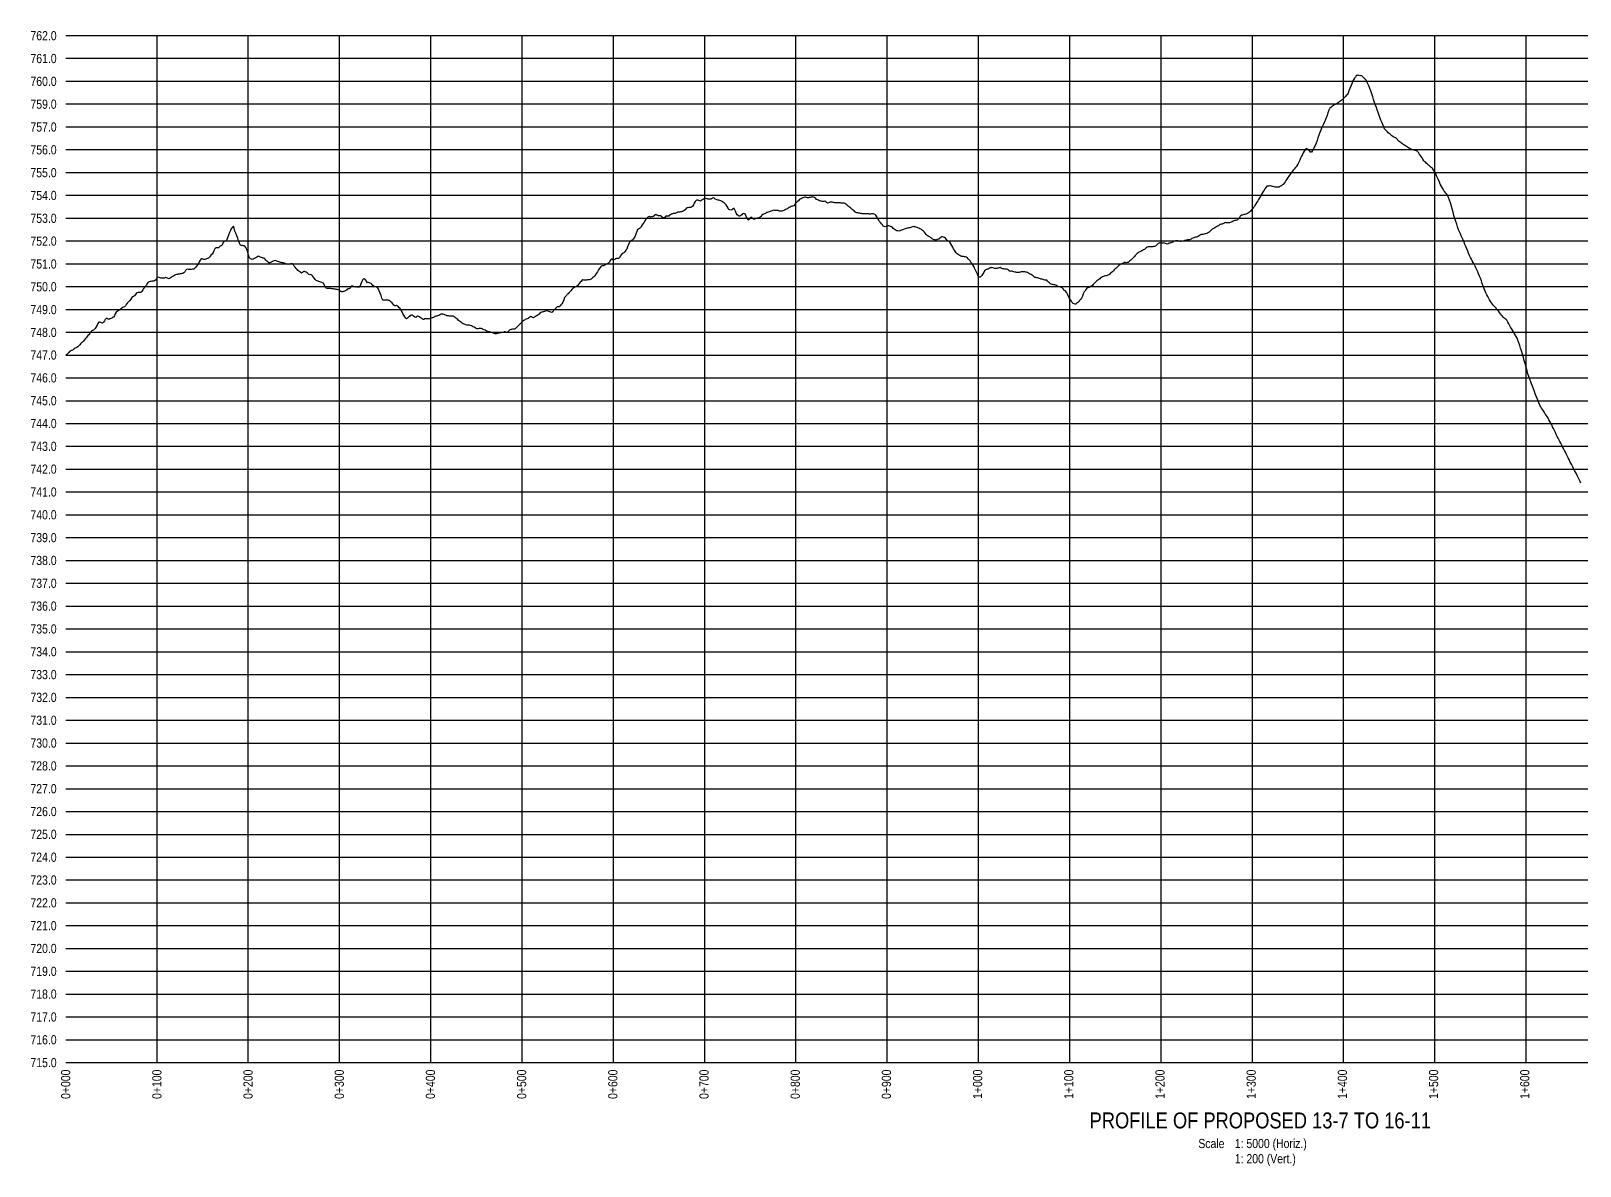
# Model space of a CAD drawing. Extents: x 399452 to 415540, y 6060435 to 6067869.
# Drawn here: x 402153 to 403849, y 6066095 to 6067338 of the extents above; entities that cross this region are included whole.
import ezdxf
from ezdxf.enums import TextEntityAlignment as Align

# ---------------------------------------------------------------- set-up
doc = ezdxf.new("R2010")
doc.units = 0
doc.header["$LTSCALE"] = 5
for name, color, linetype in [('DETAIL-T', 7, 'Continuous'), ('L-DETAIL-T', 3, 'Continuous'), ('P-CROSSINGS-GRID', 8, 'Continuous'), ('S-T7', 7, 'Continuous')]:
    doc.layers.add(name, color=color, linetype=linetype)
doc.styles.add('140', font='ARIALN.TTF', dxfattribs={"height": 15})
doc.styles.add('80', font='ARIALN.TTF', dxfattribs={"height": 10})
doc.styles.add('80L', font='ARIALN.TTF', dxfattribs={"height": 10})

msp = doc.modelspace()

# ---------------------------------------------------------------- linework, layer by layer
at = {"color": 3}
msp.add_lwpolyline([(403850.427, 6066842.412), (403849.427, 6066844.5), (403848.427, 6066846.537), (403847.427, 6066848.721), (403846.427, 6066851.097), (403845.427, 6066852.95), (403844.427, 6066854.532), (403843.427, 6066856.284), (403842.427, 6066858.518), (403841.427, 6066860.598), (403840.427, 6066862.582), (403839.427, 6066864.565), (403838.427, 6066866.4), (403837.427, 6066868.305), (403836.427, 6066870.375), (403835.427, 6066872.445), (403834.427, 6066874.515), (403833.427, 6066876.448), (403832.427, 6066878.384), (403831.427, 6066880.399), (403830.427, 6066882.414), (403829.427, 6066884.351), (403828.427, 6066886.176), (403827.427, 6066888.001), (403826.427, 6066889.825), (403825.427, 6066891.725), (403824.427, 6066893.766), (403823.427, 6066895.965), (403822.427, 6066898.163), (403821.427, 6066900.272), (403820.427, 6066902.244), (403819.427, 6066904.237), (403818.427, 6066906.255), (403817.427, 6066908.194), (403816.427, 6066909.986), (403815.427, 6066911.777), (403814.427, 6066913.751), (403813.427, 6066915.627), (403812.427, 6066917.093), (403811.427, 6066918.559), (403810.427, 6066920.026), (403809.427, 6066921.895), (403808.427, 6066923.321), (403807.427, 6066924.746), (403806.427, 6066926.172), (403805.427, 6066927.888), (403804.427, 6066930.37), (403803.427, 6066932.852), (403802.427, 6066935.335), (403801.427, 6066937.943), (403800.427, 6066940.483), (403799.427, 6066943.024), (403798.427, 6066945.716), (403797.427, 6066948.885), (403796.427, 6066951.199), (403795.427, 6066953.514), (403794.427, 6066956.331), (403793.427, 6066959.376), (403792.427, 6066962.39), (403791.427, 6066965.564), (403790.427, 6066969.52), (403789.427, 6066973.457), (403788.427, 6066976.799), (403787.427, 6066980.25), (403786.427, 6066983.76), (403785.427, 6066987.27), (403784.427, 6066990.39), (403783.427, 6066993.251), (403782.427, 6066996.113), (403781.427, 6066998.975), (403780.427, 6067001.339), (403779.427, 6067003.1), (403778.427, 6067004.946), (403777.427, 6067006.887), (403776.427, 6067008.398), (403775.427, 6067010.09), (403774.427, 6067011.781), (403773.427, 6067013.472), (403772.427, 6067014.829), (403771.427, 6067016.841), (403770.427, 6067018.972), (403769.427, 6067021.103), (403768.427, 6067021.887), (403767.427, 6067022.395), (403766.427, 6067023.341), (403765.427, 6067024.287), (403764.427, 6067025.436), (403763.427, 6067026.65), (403762.427, 6067027.941), (403761.427, 6067029.387), (403760.427, 6067030.563), (403759.427, 6067031.633), (403758.427, 6067032.704), (403757.427, 6067034.013), (403756.427, 6067035.268), (403755.427, 6067036.412), (403754.427, 6067037.555), (403753.427, 6067038.698), (403752.427, 6067040.085), (403751.427, 6067041.613), (403750.427, 6067043.14), (403749.427, 6067044.667), (403748.427, 6067046.849), (403747.427, 6067048.82), (403746.427, 6067050.79), (403745.427, 6067052.761), (403744.427, 6067055.237), (403743.427, 6067058.17), (403742.427, 6067061.156), (403741.427, 6067064.141), (403740.427, 6067066.871), (403739.427, 6067069.337), (403738.427, 6067071.7), (403737.427, 6067073.972), (403736.427, 6067076.146), (403735.427, 6067078.201), (403734.427, 6067080.255), (403733.427, 6067082.248), (403732.427, 6067084.165), (403731.427, 6067085.995), (403730.427, 6067087.826), (403729.427, 6067089.661), (403728.427, 6067091.913), (403727.427, 6067094.32), (403726.427, 6067096.726), (403725.427, 6067099.132), (403724.427, 6067101.53), (403723.427, 6067103.965), (403722.427, 6067106.4), (403721.427, 6067108.836), (403720.427, 6067111.182), (403719.427, 6067113.331), (403718.427, 6067115.527), (403717.427, 6067117.723), (403716.427, 6067120.094), (403715.427, 6067123.071), (403714.427, 6067126.068), (403713.427, 6067129.072), (403712.427, 6067132.162), (403711.427, 6067135.649), (403710.427, 6067139.135), (403709.427, 6067143.08), (403708.427, 6067146.88), (403707.427, 6067149.66), (403706.427, 6067152.44), (403705.427, 6067155.193), (403704.427, 6067157.723), (403703.427, 6067158.959), (403702.427, 6067160.196), (403701.427, 6067161.433), (403700.427, 6067162.803), (403699.427, 6067164.62), (403698.427, 6067166.437), (403697.427, 6067168.25), (403696.427, 6067170.063), (403695.427, 6067172.192), (403694.427, 6067174.504), (403693.427, 6067176.816), (403692.427, 6067179.128), (403691.427, 6067181.168), (403690.427, 6067182.954), (403689.427, 6067184.724), (403688.427, 6067186.493), (403688.161, 6067186.932), (403687.427, 6067187.47), (403686.427, 6067188.212), (403685.427, 6067189.114), (403684.427, 6067190.016), (403683.427, 6067190.886), (403682.427, 6067191.805), (403681.427, 6067192.711), (403680.427, 6067193.617), (403679.427, 6067194.523), (403678.427, 6067195.537), (403677.427, 6067197.261), (403676.427, 6067198.857), (403675.427, 6067200.317), (403674.427, 6067201.778), (403673.427, 6067203.193), (403672.427, 6067204.453), (403671.427, 6067205.713), (403670.943, 6067206.324), (403670.427, 6067206.487), (403669.427, 6067206.732), (403668.427, 6067206.962), (403667.427, 6067207.224), (403666.427, 6067207.51), (403665.427, 6067207.796), (403664.427, 6067208.261), (403663.427, 6067208.765), (403662.427, 6067209.27), (403661.427, 6067209.775), (403660.427, 6067210.429), (403659.427, 6067211.083), (403658.427, 6067211.735), (403657.427, 6067212.387), (403656.427, 6067213.058), (403655.427, 6067213.789), (403654.427, 6067214.516), (403653.427, 6067215.246), (403652.427, 6067215.976), (403651.427, 6067216.706), (403650.427, 6067217.435), (403649.427, 6067218.651), (403648.427, 6067220.025), (403647.427, 6067220.65), (403646.427, 6067220.939), (403645.427, 6067221.229), (403644.427, 6067221.965), (403643.427, 6067222.863), (403642.427, 6067223.761), (403641.427, 6067224.642), (403640.427, 6067225.305), (403639.427, 6067226.239), (403638.427, 6067227.282), (403637.427, 6067228.324), (403636.427, 6067229.367), (403635.427, 6067230.459), (403634.427, 6067232.524), (403633.427, 6067235.091), (403632.427, 6067237.657), (403631.427, 6067240.031), (403630.427, 6067242.336), (403629.427, 6067245.234), (403628.427, 6067248.417), (403627.427, 6067251.141), (403626.427, 6067253.772), (403625.427, 6067256.402), (403624.427, 6067259.375), (403623.427, 6067262.528), (403622.427, 6067265.68), (403621.427, 6067268.861), (403620.427, 6067272.153), (403619.427, 6067274.708), (403618.427, 6067276.843), (403617.427, 6067278.978), (403616.427, 6067281.112), (403615.427, 6067283.247), (403614.427, 6067284.643), (403613.427, 6067285.601), (403612.427, 6067286.559), (403611.427, 6067287.518), (403610.427, 6067288.476), (403609.427, 6067288.799), (403608.427, 6067288.692), (403607.427, 6067288.875), (403606.427, 6067289.069), (403605.427, 6067289.262), (403604.427, 6067288.552), (403603.427, 6067287.178), (403602.427, 6067285.804), (403601.427, 6067284.203), (403600.427, 6067282.175), (403599.427, 6067279.855), (403598.427, 6067277.304), (403597.427, 6067274.753), (403596.427, 6067272.201), (403595.427, 6067269.65), (403594.427, 6067267.881), (403593.427, 6067266.829), (403592.427, 6067265.767), (403591.427, 6067264.705), (403590.427, 6067263.643), (403589.427, 6067262.788), (403588.427, 6067262.106), (403587.427, 6067261.259), (403586.427, 6067260.412), (403585.427, 6067259.565), (403584.427, 6067258.805), (403583.427, 6067258.133), (403582.427, 6067257.461), (403581.427, 6067256.961), (403580.427, 6067256.641), (403579.427, 6067256.103), (403578.427, 6067255.326), (403577.427, 6067254.548), (403576.427, 6067253.77), (403575.427, 6067252.992), (403574.427, 6067251.047), (403573.427, 6067248.118), (403572.427, 6067245.256), (403571.427, 6067242.394), (403570.427, 6067239.532), (403569.427, 6067237.329), (403568.427, 6067235.767), (403567.427, 6067233.568), (403566.427, 6067231.369), (403565.427, 6067229.17), (403564.427, 6067226.635), (403563.427, 6067223.631), (403562.427, 6067220.627), (403561.427, 6067217.649), (403560.427, 6067214.687), (403559.427, 6067212.174), (403558.427, 6067210.342), (403557.427, 6067208.51), (403556.427, 6067206.678), (403555.427, 6067204.854), (403554.427, 6067205.058), (403553.427, 6067205.941), (403552.427, 6067206.847), (403551.427, 6067207.786), (403550.427, 6067208.725), (403549.427, 6067209.044), (403548.427, 6067207.851), (403547.427, 6067206.023), (403546.427, 6067204.196), (403545.427, 6067202.368), (403544.427, 6067200.45), (403543.427, 6067198.356), (403542.427, 6067196.263), (403541.427, 6067194.078), (403540.427, 6067191.866), (403539.427, 6067189.99), (403538.427, 6067188.835), (403537.427, 6067187.68), (403536.427, 6067186.525), (403535.427, 6067185.372), (403534.427, 6067184.138), (403533.427, 6067182.68), (403532.427, 6067181.223), (403531.427, 6067179.865), (403530.427, 6067178.562), (403529.427, 6067177.104), (403528.427, 6067175.438), (403527.427, 6067173.95), (403526.427, 6067172.462), (403525.427, 6067170.975), (403524.427, 6067169.673), (403523.427, 6067168.904), (403522.427, 6067168.135), (403521.427, 6067167.582), (403520.427, 6067167.052), (403519.427, 6067166.653), (403518.427, 6067166.675), (403517.427, 6067166.698), (403516.427, 6067166.72), (403515.427, 6067166.793), (403514.427, 6067167.001), (403513.427, 6067167.229), (403512.427, 6067167.458), (403511.427, 6067167.687), (403510.427, 6067167.918), (403509.427, 6067168.008), (403508.427, 6067167.808), (403507.427, 6067167.749), (403506.543, 6067167.697), (403506.427, 6067167.596), (403505.427, 6067166.445), (403504.427, 6067164.883), (403503.427, 6067163.394), (403502.427, 6067161.861), (403501.427, 6067160.034), (403500.427, 6067158.206), (403499.427, 6067156.463), (403498.427, 6067154.847), (403497.427, 6067153.223), (403496.427, 6067151.608), (403495.427, 6067150.165), (403494.427, 6067148.42), (403493.427, 6067146.666), (403492.427, 6067145.254), (403491.427, 6067143.869), (403490.427, 6067142.468), (403489.427, 6067141.309), (403488.427, 6067140.206), (403487.427, 6067139.157), (403486.427, 6067138.492), (403485.427, 6067137.879), (403484.427, 6067137.267), (403483.427, 6067136.942), (403482.427, 6067136.823), (403481.427, 6067136.681), (403480.427, 6067136.459), (403479.427, 6067136.145), (403478.427, 6067135.831), (403477.427, 6067134.848), (403476.427, 6067133.397), (403475.427, 6067132.06), (403474.427, 6067130.858), (403473.427, 6067130.451), (403472.427, 6067130.273), (403471.427, 6067130.081), (403470.427, 6067129.769), (403469.427, 6067129.337), (403468.427, 6067128.734), (403467.427, 6067128.377), (403466.427, 6067128.021), (403465.427, 6067127.619), (403464.427, 6067127.669), (403463.427, 6067127.626), (403462.427, 6067127.582), (403461.427, 6067127.873), (403460.427, 6067127.458), (403459.427, 6067126.943), (403458.427, 6067126.574), (403457.427, 6067126.289), (403456.427, 6067126.019), (403455.427, 6067125.593), (403454.427, 6067125.011), (403453.427, 6067124.43), (403452.427, 6067123.835), (403451.427, 6067123.26), (403450.427, 6067122.686), (403449.427, 6067122.112), (403448.427, 6067121.555), (403447.427, 6067121.13), (403446.427, 6067120.594), (403445.427, 6067119.512), (403444.427, 6067118.429), (403443.427, 6067117.443), (403442.427, 6067116.832), (403441.427, 6067116.221), (403440.427, 6067115.931), (403439.427, 6067115.641), (403438.427, 6067115.457), (403437.427, 6067115.272), (403436.427, 6067114.919), (403435.427, 6067114.67), (403434.427, 6067114.711), (403433.427, 6067114.213), (403432.427, 6067113.481), (403431.427, 6067112.767), (403430.427, 6067112.356), (403429.427, 6067112.071), (403428.427, 6067112.054), (403427.427, 6067111.59), (403426.427, 6067111.091), (403425.427, 6067110.705), (403424.427, 6067110.254), (403423.427, 6067109.679), (403422.427, 6067109.3), (403421.427, 6067109.099), (403420.427, 6067108.952), (403419.427, 6067108.806), (403418.427, 6067108.644), (403417.427, 6067108.372), (403416.427, 6067108.068), (403415.427, 6067107.764), (403414.427, 6067107.637), (403413.427, 6067107.342), (403412.427, 6067107.048), (403411.427, 6067107.18), (403410.427, 6067107.372), (403409.427, 6067107.77), (403408.427, 6067107.917), (403407.427, 6067107.964), (403406.427, 6067108.01), (403405.427, 6067107.678), (403404.427, 6067107.071), (403403.427, 6067106.464), (403402.427, 6067106.002), (403401.427, 6067105.701), (403400.427, 6067105.483), (403399.427, 6067105.162), (403398.427, 6067104.687), (403397.427, 6067104.213), (403396.427, 6067104.649), (403395.427, 6067104.912), (403394.427, 6067105.279), (403393.427, 6067105.575), (403392.427, 6067105.348), (403391.427, 6067105.368), (403390.427, 6067105.396), (403389.427, 6067105.576), (403388.427, 6067105.42), (403387.427, 6067104.882), (403386.427, 6067103.915), (403385.427, 6067102.918), (403384.427, 6067102.059), (403383.427, 6067101.741), (403382.427, 6067101.52), (403381.427, 6067101.329), (403380.427, 6067101.296), (403379.427, 6067101.301), (403378.427, 6067101.303), (403377.427, 6067101.33), (403376.427, 6067101.373), (403375.427, 6067100.961), (403374.427, 6067100.235), (403373.427, 6067099.387), (403372.427, 6067098.539), (403371.427, 6067097.879), (403370.427, 6067097.346), (403369.427, 6067096.814), (403368.427, 6067096.325), (403367.427, 6067095.953), (403366.427, 6067095.431), (403365.427, 6067094.86), (403364.427, 6067093.895), (403363.427, 6067092.931), (403362.427, 6067091.767), (403361.427, 6067090.687), (403360.427, 6067089.606), (403359.427, 6067088.538), (403358.427, 6067087.619), (403357.427, 6067086.788), (403356.427, 6067085.958), (403355.427, 6067085.022), (403354.427, 6067084.31), (403353.427, 6067084.005), (403352.427, 6067083.968), (403351.427, 6067084.08), (403350.427, 6067084.108), (403349.427, 6067083.598), (403348.427, 6067083.133), (403347.427, 6067082.677), (403346.427, 6067082.203), (403345.427, 6067081.502), (403344.427, 6067080.769), (403343.427, 6067079.942), (403342.427, 6067078.88), (403341.427, 6067077.991), (403340.427, 6067077.167), (403339.427, 6067076.118), (403338.427, 6067075.07), (403337.427, 6067073.911), (403336.427, 6067073.12), (403335.427, 6067072.302), (403334.427, 6067071.483), (403333.427, 6067070.565), (403332.427, 6067070.219), (403331.427, 6067069.874), (403330.427, 6067069.677), (403329.427, 6067069.512), (403328.427, 6067069.189), (403327.427, 6067068.766), (403326.427, 6067068.316), (403325.427, 6067067.865), (403324.427, 6067067.204), (403323.427, 6067066.361), (403322.427, 6067065.517), (403321.427, 6067064.699), (403320.427, 6067063.933), (403319.427, 6067063.224), (403318.427, 6067062.339), (403317.427, 6067061.126), (403316.427, 6067059.922), (403315.427, 6067059.009), (403314.427, 6067058.404), (403313.427, 6067057.799), (403312.427, 6067057.245), (403311.427, 6067056.884), (403310.427, 6067056.485), (403309.427, 6067056.086), (403308.427, 6067054.504), (403307.427, 6067053.121), (403306.427, 6067051.924), (403305.427, 6067049.692), (403304.427, 6067047.317), (403303.427, 6067045.099), (403302.427, 6067043.66), (403301.427, 6067042.394), (403300.427, 6067041.234), (403299.427, 6067040.395), (403298.427, 6067039.537), (403297.427, 6067038.679), (403296.427, 6067038.506), (403295.427, 6067038.95), (403294.427, 6067039.367), (403293.427, 6067040.207), (403292.427, 6067041.671), (403291.427, 6067043.135), (403290.427, 6067044.836), (403289.427, 6067046.944), (403288.427, 6067048.885), (403287.427, 6067050.804), (403286.427, 6067052.398), (403285.427, 6067053.203), (403284.427, 6067054.034), (403283.427, 6067055.312), (403282.427, 6067056.59), (403281.427, 6067056.904), (403280.427, 6067057.179), (403279.427, 6067057.453), (403278.427, 6067057.685), (403277.427, 6067058.135), (403276.427, 6067058.781), (403275.427, 6067059.426), (403274.427, 6067059.693), (403273.427, 6067059.817), (403272.427, 6067059.959), (403271.427, 6067060.223), (403270.427, 6067060.573), (403269.427, 6067060.958), (403268.427, 6067061.732), (403267.427, 6067062.759), (403266.427, 6067063.791), (403265.427, 6067064.635), (403264.427, 6067064.798), (403263.427, 6067064.933), (403262.427, 6067065.163), (403261.427, 6067065.703), (403260.427, 6067065.939), (403259.427, 6067066.049), (403258.427, 6067066.404), (403257.427, 6067066.759), (403256.427, 6067067.134), (403255.427, 6067067.356), (403254.427, 6067067.527), (403253.427, 6067067.693), (403252.427, 6067067.88), (403251.427, 6067068.653), (403250.427, 6067069.426), (403249.427, 6067070.282), (403248.427, 6067071.163), (403247.427, 6067071.429), (403246.427, 6067071.924), (403245.427, 6067072.592), (403244.427, 6067073.259), (403243.427, 6067073.613), (403242.427, 6067073.742), (403241.427, 6067073.871), (403240.427, 6067073.875), (403239.427, 6067073.787), (403238.427, 6067073.856), (403237.427, 6067073.825), (403236.427, 6067073.553), (403235.427, 6067073.275), (403234.427, 6067073.028), (403233.427, 6067073.183), (403232.427, 6067073.337), (403231.427, 6067073.447), (403230.427, 6067073.755), (403229.427, 6067074.093), (403228.427, 6067074.431), (403227.427, 6067074.703), (403226.427, 6067074.632), (403225.427, 6067074.314), (403224.427, 6067074.89), (403223.427, 6067075.658), (403222.427, 6067076.37), (403221.427, 6067076.733), (403220.427, 6067076.99), (403219.427, 6067077.031), (403218.427, 6067077.084), (403217.427, 6067077.332), (403216.427, 6067077.718), (403215.427, 6067078.119), (403214.427, 6067078.52), (403213.427, 6067078.39), (403212.427, 6067078.123), (403211.427, 6067077.857), (403210.427, 6067077.606), (403209.427, 6067077.573), (403208.427, 6067077.744), (403207.427, 6067078.02), (403206.427, 6067078.308), (403205.427, 6067078.569), (403204.427, 6067078.502), (403203.427, 6067078.434), (403202.427, 6067077.676), (403201.427, 6067076.93), (403200.427, 6067076.967), (403199.427, 6067076.341), (403198.427, 6067075.628), (403197.427, 6067074.916), (403196.427, 6067073.384), (403195.427, 6067071.59), (403194.427, 6067069.797), (403193.427, 6067068.651), (403192.427, 6067068.214), (403191.427, 6067068.144), (403190.427, 6067069.302), (403189.427, 6067071.541), (403188.427, 6067073.734), (403187.427, 6067075.772), (403186.427, 6067077.802), (403185.427, 6067079.83), (403184.427, 6067081.698), (403183.427, 6067083.093), (403182.427, 6067084.485), (403181.427, 6067085.837), (403180.427, 6067087.014), (403179.427, 6067088.251), (403178.427, 6067089.458), (403177.427, 6067089.836), (403176.427, 6067090.214), (403175.427, 6067090.537), (403174.427, 6067090.717), (403173.427, 6067090.815), (403172.427, 6067090.848), (403171.427, 6067091.227), (403170.427, 6067091.749), (403169.427, 6067092.271), (403168.427, 6067092.995), (403167.427, 6067093.802), (403166.427, 6067094.617), (403165.427, 6067095.905), (403164.427, 6067097.517), (403163.427, 6067099.129), (403162.427, 6067100.922), (403161.427, 6067102.815), (403160.427, 6067104.696), (403159.427, 6067106.282), (403158.427, 6067107.079), (403157.427, 6067107.505), (403156.427, 6067108.159), (403155.427, 6067109.538), (403154.427, 6067110.815), (403153.427, 6067111.479), (403152.427, 6067111.787), (403151.427, 6067112.095), (403150.427, 6067112.257), (403149.427, 6067111.463), (403148.427, 6067110.626), (403147.427, 6067109.788), (403146.427, 6067109.763), (403145.427, 6067109.403), (403144.427, 6067108.786), (403143.427, 6067108.852), (403142.427, 6067109.122), (403141.427, 6067109.191), (403140.427, 6067109.62), (403139.427, 6067110.423), (403138.427, 6067111.25), (403137.427, 6067112.083), (403136.427, 6067112.607), (403135.427, 6067113.13), (403134.427, 6067113.852), (403133.427, 6067114.853), (403132.427, 6067116.18), (403131.427, 6067117.426), (403130.427, 6067118.346), (403129.427, 6067119.265), (403128.427, 6067120.111), (403127.427, 6067120.775), (403126.427, 6067121.179), (403125.427, 6067121.593), (403124.427, 6067122.115), (403123.427, 6067122.546), (403122.427, 6067122.977), (403121.427, 6067123.126), (403120.427, 6067123.265), (403119.427, 6067123.471), (403118.427, 6067123.228), (403117.427, 6067122.892), (403116.427, 6067122.556), (403115.427, 6067122.283), (403114.427, 6067122.06), (403113.427, 6067121.838), (403112.427, 6067121.736), (403111.427, 6067121.46), (403110.427, 6067120.974), (403109.427, 6067120.562), (403108.427, 6067120.232), (403107.427, 6067119.893), (403106.427, 6067119.532), (403105.427, 6067119.171), (403104.427, 6067118.81), (403103.427, 6067118.459), (403102.427, 6067118.681), (403101.427, 6067118.903), (403100.427, 6067119.192), (403099.427, 6067119.957), (403098.427, 6067120.718), (403097.427, 6067121.477), (403096.427, 6067122.323), (403095.427, 6067123.169), (403094.427, 6067123.704), (403093.427, 6067124.053), (403092.427, 6067124.308), (403091.427, 6067124.131), (403090.427, 6067123.873), (403089.427, 6067123.572), (403088.427, 6067123.27), (403087.427, 6067123.524), (403086.427, 6067124.073), (403085.427, 6067125.277), (403084.427, 6067126.515), (403083.427, 6067127.777), (403082.427, 6067129.039), (403081.427, 6067130.64), (403080.427, 6067132.459), (403079.427, 6067134.221), (403078.427, 6067135.892), (403077.427, 6067136.794), (403076.427, 6067137.063), (403075.427, 6067137.298), (403074.427, 6067137.381), (403073.427, 6067137.348), (403072.427, 6067136.91), (403071.427, 6067137.092), (403070.427, 6067137.274), (403069.427, 6067137.456), (403068.427, 6067137.409), (403067.427, 6067137.35), (403066.427, 6067137.291), (403065.427, 6067137.397), (403064.427, 6067137.436), (403063.427, 6067137.43), (403062.427, 6067137.654), (403061.427, 6067137.971), (403060.427, 6067138.117), (403059.427, 6067138.205), (403058.427, 6067138.409), (403057.427, 6067138.631), (403056.427, 6067138.964), (403055.427, 6067139.745), (403054.427, 6067140.613), (403053.427, 6067141.48), (403052.427, 6067142.348), (403051.427, 6067143.159), (403050.427, 6067143.964), (403049.427, 6067144.768), (403048.427, 6067145.639), (403047.427, 6067146.46), (403046.427, 6067147.241), (403045.427, 6067148.056), (403044.427, 6067148.882), (403043.427, 6067149.18), (403042.427, 6067149.153), (403041.427, 6067149.127), (403040.427, 6067149.211), (403039.427, 6067149.309), (403038.427, 6067149.405), (403037.427, 6067149.394), (403036.427, 6067149.351), (403035.427, 6067149.309), (403034.427, 6067149.493), (403033.427, 6067149.66), (403032.427, 6067149.828), (403031.427, 6067149.925), (403030.427, 6067150.04), (403029.427, 6067150.206), (403028.427, 6067150.127), (403027.427, 6067149.71), (403026.427, 6067149.304), (403025.427, 6067149.239), (403024.427, 6067149.913), (403023.427, 6067150.587), (403022.427, 6067151.136), (403021.427, 6067151.047), (403020.427, 6067150.958), (403019.427, 6067150.902), (403018.427, 6067151.305), (403017.427, 6067151.558), (403016.427, 6067151.778), (403015.427, 6067152.292), (403014.427, 6067152.822), (403013.427, 6067153.261), (403012.427, 6067154.053), (403011.427, 6067154.928), (403010.427, 6067155.661), (403009.427, 6067155.925), (403008.427, 6067155.783), (403007.427, 6067155.641), (403006.427, 6067155.459), (403005.427, 6067155.249), (403004.427, 6067155.037), (403003.427, 6067155.046), (403002.427, 6067155.295), (403001.427, 6067155.544), (403000.427, 6067155.519), (402999.427, 6067155.36), (402998.427, 6067155.032), (402997.427, 6067154.586), (402996.427, 6067153.929), (402995.427, 6067153.406), (402994.427, 6067152.818), (402993.427, 6067151.784), (402992.427, 6067150.763), (402991.427, 6067149.773), (402990.427, 6067148.627), (402989.427, 6067147.482), (402988.427, 6067146.337), (402987.427, 6067145.96), (402986.427, 6067145.665), (402985.427, 6067145.371), (402984.427, 6067144.895), (402983.427, 6067144.28), (402982.427, 6067143.634), (402981.427, 6067143.063), (402980.427, 6067142.532), (402979.427, 6067142.057), (402978.427, 6067141.618), (402977.427, 6067141.157), (402976.427, 6067140.697), (402975.427, 6067140.38), (402974.427, 6067140.354), (402973.427, 6067140.328), (402972.427, 6067140.486), (402971.427, 6067141.063), (402970.427, 6067141.084), (402969.427, 6067141.093), (402968.427, 6067141.149), (402967.427, 6067141.206), (402966.427, 6067141.278), (402965.427, 6067141.137), (402964.427, 6067140.84), (402963.427, 6067140.256), (402962.427, 6067140.1), (402961.427, 6067139.657), (402960.427, 6067139.214), (402959.427, 6067139.027), (402958.427, 6067138.768), (402957.427, 6067137.947), (402956.427, 6067137.463), (402955.427, 6067137.111), (402954.427, 6067136.76), (402953.427, 6067135.886), (402952.427, 6067134.701), (402951.427, 6067133.625), (402950.427, 6067132.901), (402949.427, 6067132.707), (402948.427, 6067132.594), (402947.427, 6067132.368), (402946.427, 6067131.945), (402945.427, 6067131.572), (402944.427, 6067131.558), (402943.427, 6067132.395), (402942.427, 6067133.232), (402941.427, 6067133.799), (402940.427, 6067132.629), (402939.427, 6067131.458), (402938.427, 6067130.334), (402937.427, 6067132.559), (402936.427, 6067134.685), (402935.427, 6067136.798), (402934.427, 6067137.401), (402933.427, 6067137.829), (402932.427, 6067137.423), (402931.427, 6067136.502), (402930.427, 6067135.581), (402929.427, 6067134.806), (402928.427, 6067134.712), (402927.427, 6067135.558), (402926.427, 6067136.405), (402925.427, 6067138.036), (402924.427, 6067140.315), (402923.427, 6067142.488), (402922.636, 6067143.51), (402922.427, 6067143.347), (402921.427, 6067142.563), (402920.427, 6067141.78), (402919.427, 6067141.38), (402918.427, 6067141.772), (402917.427, 6067142.164), (402916.427, 6067143.675), (402915.427, 6067145.569), (402914.427, 6067147.433), (402913.427, 6067148.451), (402912.427, 6067149.215), (402911.427, 6067149.963), (402910.427, 6067150.55), (402909.427, 6067151.137), (402908.427, 6067151.658), (402907.427, 6067151.948), (402906.427, 6067152.238), (402905.427, 6067152.529), (402904.427, 6067152.819), (402903.427, 6067153.109), (402902.427, 6067153.632), (402901.427, 6067154.279), (402900.427, 6067154.926), (402899.427, 6067154.632), (402898.427, 6067154.042), (402897.427, 6067153.594), (402896.427, 6067153.502), (402895.427, 6067153.576), (402894.427, 6067153.677), (402893.427, 6067154.016), (402892.427, 6067154.356), (402891.427, 6067154.599), (402890.427, 6067154.385), (402889.427, 6067153.536), (402888.427, 6067152.881), (402887.427, 6067152.474), (402886.427, 6067151.415), (402885.427, 6067151.504), (402884.427, 6067152.102), (402883.427, 6067152.349), (402882.427, 6067152.252), (402881.427, 6067152.023), (402880.427, 6067151.002), (402879.427, 6067149.228), (402878.427, 6067147.381), (402877.427, 6067145.636), (402876.427, 6067144.749), (402875.427, 6067144.488), (402874.427, 6067144.531), (402873.427, 6067144.258), (402872.427, 6067144.17), (402872.208, 6067144.157), (402871.427, 6067144.046), (402870.427, 6067143.241), (402869.427, 6067141.872), (402868.427, 6067140.924), (402867.427, 6067140.476), (402866.427, 6067140.029), (402865.427, 6067139.588), (402864.427, 6067139.52), (402863.427, 6067139.352), (402862.427, 6067139.432), (402861.427, 6067139.216), (402860.427, 6067138.433), (402859.427, 6067137.995), (402858.427, 6067137.883), (402857.427, 6067137.774), (402856.427, 6067137.685), (402855.427, 6067137.348), (402855.052, 6067137.169), (402854.427, 6067136.921), (402853.427, 6067136.47), (402852.427, 6067135.893), (402851.427, 6067135.019), (402850.427, 6067134.809), (402849.427, 6067134.814), (402848.427, 6067134.709), (402847.427, 6067133.711), (402846.427, 6067133.417), (402845.427, 6067133.183), (402844.427, 6067133.768), (402843.427, 6067134.354), (402842.427, 6067135.118), (402841.427, 6067135.194), (402840.427, 6067135.296), (402839.427, 6067135.565), (402838.427, 6067136.106), (402837.427, 6067136.648), (402836.427, 6067136.295), (402835.427, 6067135.423), (402834.427, 6067134.552), (402833.427, 6067134.228), (402832.427, 6067134.147), (402831.427, 6067133.722), (402830.427, 6067134.672), (402829.427, 6067134.306), (402828.427, 6067133.687), (402827.427, 6067132.806), (402826.427, 6067131.465), (402825.427, 6067129.704), (402824.427, 6067128.163), (402823.427, 6067126.822), (402822.427, 6067125.397), (402821.427, 6067123.592), (402820.427, 6067122.197), (402819.427, 6067121.259), (402818.427, 6067120.831), (402817.427, 6067120.433), (402816.427, 6067118.232), (402815.427, 6067115.292), (402814.427, 6067112.352), (402813.427, 6067110.859), (402812.427, 6067109.765), (402811.427, 6067108.729), (402810.427, 6067107.974), (402809.427, 6067107.238), (402808.427, 6067106.333), (402807.427, 6067103.84), (402806.427, 6067101.346), (402805.427, 6067098.834), (402804.427, 6067097.592), (402803.427, 6067095.956), (402802.427, 6067094.859), (402801.427, 6067094.542), (402800.427, 6067093.929), (402799.427, 6067092.728), (402798.427, 6067091.134), (402797.427, 6067089.444), (402796.427, 6067088.698), (402795.427, 6067088.59), (402794.427, 6067088.652), (402793.427, 6067088.051), (402792.427, 6067087.355), (402791.427, 6067087.16), (402790.427, 6067087.201), (402789.427, 6067087.762), (402788.427, 6067087.894), (402787.427, 6067086.179), (402786.427, 6067084.464), (402785.427, 6067083.261), (402784.427, 6067082.878), (402783.427, 6067082.495), (402782.427, 6067081.965), (402781.427, 6067081.288), (402780.427, 6067080.655), (402779.427, 6067080.632), (402778.427, 6067080.356), (402777.427, 6067080.081), (402776.427, 6067078.702), (402775.427, 6067077.083), (402774.427, 6067076.082), (402773.427, 6067074.033), (402772.427, 6067072.466), (402771.427, 6067071.093), (402770.427, 6067069.278), (402769.427, 6067068.483), (402768.427, 6067067.733), (402767.427, 6067066.723), (402766.427, 6067065.813), (402765.427, 6067065.402), (402764.427, 6067065.315), (402763.427, 6067065.214), (402762.427, 6067065.095), (402761.427, 6067064.963), (402760.427, 6067064.832), (402759.427, 6067064.815), (402758.427, 6067064.95), (402757.427, 6067065.085), (402756.427, 6067064.354), (402755.427, 6067063.532), (402754.427, 6067062.533), (402753.427, 6067061.188), (402752.427, 6067059.737), (402751.427, 6067058.474), (402750.427, 6067057.889), (402749.427, 6067057.343), (402748.427, 6067056.843), (402747.427, 6067056.269), (402746.427, 6067055.748), (402745.427, 6067054.681), (402744.427, 6067053.246), (402743.427, 6067052.576), (402742.427, 6067051.302), (402741.427, 6067049.751), (402740.427, 6067049.542), (402739.427, 6067047.981), (402738.427, 6067046.889), (402737.427, 6067045.805), (402736.427, 6067043.292), (402735.427, 6067040.775), (402734.427, 6067038.776), (402733.427, 6067037.646), (402732.427, 6067036.549), (402731.427, 6067035.79), (402730.427, 6067035.787), (402729.427, 6067035.784), (402728.427, 6067035.045), (402727.427, 6067033.859), (402726.427, 6067032.673), (402725.427, 6067031.488), (402724.427, 6067030.302), (402723.427, 6067029.584), (402722.427, 6067029.619), (402721.427, 6067030.049), (402720.427, 6067030.539), (402719.427, 6067031.029), (402718.427, 6067031.27), (402717.427, 6067031.132), (402716.427, 6067030.995), (402715.427, 6067030.56), (402714.427, 6067030.056), (402713.427, 6067030.2), (402712.427, 6067029.906), (402711.427, 6067029.396), (402710.427, 6067028.563), (402709.427, 6067027.671), (402708.427, 6067026.826), (402707.427, 6067026.179), (402706.427, 6067025.531), (402705.427, 6067024.906), (402704.427, 6067024.291), (402703.427, 6067023.675), (402702.427, 6067024.097), (402701.427, 6067024.618), (402700.427, 6067025.106), (402699.427, 6067024.385), (402698.427, 6067023.664), (402697.427, 6067022.971), (402696.427, 6067022.511), (402695.427, 6067022.276), (402694.427, 6067021.879), (402693.427, 6067021.165), (402692.427, 6067020.509), (402691.427, 6067019.688), (402690.427, 6067018.666), (402689.427, 6067017.6), (402688.427, 6067016.585), (402687.427, 6067015.709), (402686.427, 6067014.938), (402685.427, 6067013.862), (402684.427, 6067012.713), (402683.427, 6067011.673), (402682.427, 6067011.344), (402681.427, 6067011.181), (402680.427, 6067011.029), (402679.427, 6067010.954), (402678.427, 6067010.879), (402677.427, 6067010.521), (402676.427, 6067009.472), (402675.427, 6067008.423), (402674.619, 6067007.568), (402674.427, 6067007.624), (402673.427, 6067007.92), (402672.427, 6067008.216), (402671.427, 6067008.168), (402670.427, 6067007.93), (402669.427, 6067007.691), (402668.427, 6067007.452), (402667.427, 6067007.214), (402666.427, 6067006.988), (402665.427, 6067006.78), (402664.427, 6067006.588), (402663.427, 6067006.396), (402662.427, 6067006.204), (402661.427, 6067006.16), (402660.427, 6067006.404), (402659.427, 6067006.648), (402658.427, 6067007.033), (402657.427, 6067007.441), (402656.427, 6067007.823), (402655.427, 6067008.102), (402654.427, 6067008.381), (402653.427, 6067008.66), (402652.427, 6067009.021), (402651.427, 6067009.464), (402650.427, 6067009.95), (402649.427, 6067010.436), (402648.427, 6067010.922), (402647.427, 6067011.407), (402646.427, 6067011.877), (402645.427, 6067011.832), (402644.427, 6067011.774), (402643.427, 6067011.725), (402642.427, 6067011.675), (402641.427, 6067011.625), (402640.427, 6067011.884), (402639.427, 6067012.505), (402638.427, 6067013.245), (402637.427, 6067013.818), (402636.427, 6067014.211), (402635.427, 6067014.645), (402634.427, 6067015.108), (402633.427, 6067015.382), (402632.427, 6067015.42), (402631.427, 6067015.457), (402630.427, 6067015.613), (402629.427, 6067015.912), (402628.427, 6067016.211), (402627.427, 6067016.534), (402626.427, 6067017.101), (402625.427, 6067017.725), (402624.427, 6067018.476), (402623.427, 6067019.227), (402622.427, 6067019.977), (402621.427, 6067020.728), (402620.427, 6067021.615), (402619.427, 6067022.348), (402618.427, 6067023.082), (402617.427, 6067023.837), (402616.427, 6067024.601), (402615.427, 6067025.357), (402614.427, 6067025.468), (402613.427, 6067025.501), (402612.427, 6067025.534), (402611.427, 6067025.567), (402610.427, 6067025.6), (402609.427, 6067025.759), (402608.427, 6067025.943), (402607.427, 6067026.377), (402606.427, 6067026.81), (402605.427, 6067027.244), (402604.427, 6067027.416), (402603.427, 6067027.486), (402602.427, 6067027.556), (402601.427, 6067027.218), (402600.427, 6067026.677), (402599.427, 6067026.254), (402598.427, 6067025.918), (402597.427, 6067025.583), (402596.427, 6067025.247), (402595.427, 6067024.884), (402594.427, 6067024.471), (402593.427, 6067024.075), (402592.427, 6067023.678), (402591.427, 6067023.282), (402590.427, 6067022.824), (402589.427, 6067022.466), (402588.427, 6067022.484), (402587.427, 6067022.503), (402586.427, 6067022.523), (402585.427, 6067022.542), (402584.427, 6067022.466), (402583.427, 6067021.738), (402582.427, 6067021.866), (402581.427, 6067022.558), (402580.427, 6067023.251), (402579.427, 6067023.943), (402578.427, 6067024.535), (402577.427, 6067025.125), (402576.427, 6067025.398), (402575.427, 6067024.711), (402574.427, 6067024.025), (402573.427, 6067024.49), (402572.427, 6067025.188), (402571.427, 6067025.887), (402570.427, 6067026.585), (402569.427, 6067026.616), (402568.427, 6067026.002), (402567.427, 6067025.127), (402566.427, 6067024.253), (402565.427, 6067023.378), (402564.427, 6067022.503), (402563.427, 6067023.046), (402562.427, 6067024.811), (402561.427, 6067026.576), (402560.427, 6067028.341), (402559.427, 6067030.106), (402558.427, 6067031.965), (402557.427, 6067033.771), (402556.427, 6067034.677), (402555.427, 6067035.583), (402554.427, 6067036.489), (402553.427, 6067037.115), (402552.427, 6067036.855), (402551.427, 6067036.596), (402550.427, 6067037.543), (402549.427, 6067038.739), (402548.427, 6067039.909), (402547.427, 6067040.814), (402546.427, 6067041.719), (402545.427, 6067042.624), (402544.427, 6067043.1), (402543.427, 6067043.1), (402542.427, 6067043.054), (402541.427, 6067043.005), (402540.427, 6067042.957), (402539.427, 6067042.908), (402538.427, 6067042.972), (402537.427, 6067045.261), (402536.427, 6067047.878), (402535.427, 6067050.457), (402534.427, 6067053.036), (402533.427, 6067055.615), (402532.427, 6067056.87), (402531.427, 6067057.229), (402530.427, 6067057.533), (402529.427, 6067057.837), (402528.427, 6067058.141), (402527.427, 6067058.956), (402526.427, 6067060.279), (402525.528, 6067061.214), (402525.427, 6067061.253), (402524.427, 6067061.643), (402523.427, 6067062.033), (402522.427, 6067062.249), (402521.427, 6067061.869), (402520.427, 6067063.647), (402519.427, 6067065.307), (402518.427, 6067066.037), (402517.427, 6067066.768), (402516.427, 6067065.406), (402515.427, 6067063.241), (402514.427, 6067060.843), (402513.427, 6067058.446), (402512.427, 6067057.19), (402511.427, 6067057.246), (402510.427, 6067057.301), (402509.427, 6067057.356), (402508.427, 6067057.333), (402507.427, 6067057.596), (402506.427, 6067057.894), (402505.427, 6067058.193), (402504.427, 6067058.491), (402503.427, 6067057.365), (402502.427, 6067056.086), (402501.427, 6067055.355), (402500.427, 6067055.304), (402499.427, 6067054.782), (402498.427, 6067053.972), (402497.427, 6067053.162), (402496.427, 6067052.678), (402495.728, 6067052.445), (402495.427, 6067052.372), (402494.427, 6067052.127), (402493.427, 6067051.883), (402492.427, 6067052.443), (402491.427, 6067053.167), (402490.427, 6067053.71), (402489.427, 6067054.175), (402488.427, 6067054.419), (402487.427, 6067054.663), (402486.427, 6067054.906), (402485.427, 6067055.096), (402484.427, 6067055.243), (402483.427, 6067055.391), (402482.427, 6067055.507), (402481.427, 6067055.615), (402480.427, 6067055.686), (402479.427, 6067055.697), (402478.427, 6067055.708), (402477.427, 6067055.719), (402476.427, 6067055.886), (402475.427, 6067056.636), (402474.427, 6067059.088), (402473.427, 6067061.539), (402472.427, 6067062.005), (402471.427, 6067062.345), (402470.427, 6067062.758), (402469.427, 6067063.065), (402468.427, 6067063.394), (402467.427, 6067063.722), (402466.427, 6067064.051), (402465.427, 6067064.38), (402464.427, 6067065.39), (402463.427, 6067066.72), (402462.427, 6067068.068), (402461.427, 6067069.415), (402460.427, 6067070.762), (402459.427, 6067071.014), (402458.427, 6067070.674), (402457.427, 6067071.098), (402456.427, 6067071.99), (402455.427, 6067072.881), (402454.427, 6067073.571), (402453.427, 6067074.028), (402452.427, 6067074.485), (402451.427, 6067074.403), (402450.427, 6067073.231), (402449.427, 6067072.576), (402448.427, 6067073.237), (402447.427, 6067073.897), (402446.427, 6067074.558), (402445.427, 6067075.239), (402444.427, 6067076.426), (402443.427, 6067077.7), (402442.427, 6067078.974), (402441.427, 6067080.247), (402440.427, 6067081.521), (402439.427, 6067082.596), (402438.427, 6067082.715), (402437.427, 6067082.548), (402436.427, 6067082.38), (402435.427, 6067082.213), (402434.427, 6067082.046), (402433.427, 6067082.409), (402432.427, 6067082.855), (402431.427, 6067083.172), (402430.427, 6067083.49), (402429.427, 6067083.807), (402428.427, 6067083.966), (402427.427, 6067083.994), (402426.427, 6067084.083), (402425.427, 6067084.469), (402424.427, 6067084.855), (402423.427, 6067085.223), (402422.427, 6067085.561), (402421.427, 6067085.899), (402420.427, 6067086.236), (402419.427, 6067085.943), (402418.427, 6067085.556), (402417.427, 6067085.13), (402416.427, 6067084.704), (402415.427, 6067084.278), (402414.427, 6067083.852), (402413.427, 6067083.733), (402412.427, 6067084.74), (402411.427, 6067085.747), (402410.427, 6067086.756), (402409.427, 6067087.771), (402408.427, 6067088.786), (402407.427, 6067088.972), (402406.427, 6067089.299), (402405.427, 6067089.625), (402404.427, 6067089.952), (402403.427, 6067090.278), (402402.427, 6067090.972), (402401.427, 6067090.607), (402400.427, 6067090.026), (402399.427, 6067089.444), (402398.427, 6067088.862), (402397.427, 6067088.367), (402396.427, 6067087.978), (402395.427, 6067087.588), (402394.427, 6067087.774), (402393.427, 6067088.18), (402392.427, 6067089.285), (402391.427, 6067092.295), (402390.427, 6067095.306), (402389.427, 6067098.316), (402388.427, 6067100.725), (402387.427, 6067102.217), (402386.427, 6067102.341), (402385.427, 6067102.465), (402384.427, 6067102.59), (402383.427, 6067102.714), (402382.427, 6067102.985), (402381.427, 6067105.274), (402380.427, 6067107.935), (402379.427, 6067110.67), (402378.427, 6067113.404), (402377.427, 6067116.138), (402376.427, 6067118.525), (402375.427, 6067121.93), (402374.871, 6067123.934), (402374.427, 6067123.747), (402373.427, 6067122.575), (402372.427, 6067120.927), (402371.427, 6067119.089), (402370.427, 6067116.879), (402369.427, 6067114.091), (402368.427, 6067111.105), (402367.427, 6067108.853), (402366.427, 6067108.053), (402365.427, 6067107.594), (402364.427, 6067107.182), (402363.427, 6067105.917), (402362.427, 6067102.97), (402361.427, 6067102.518), (402360.427, 6067102.066), (402359.427, 6067101.284), (402358.427, 6067100.054), (402357.427, 6067100.154), (402356.427, 6067100.255), (402355.427, 6067100.171), (402354.427, 6067099.246), (402353.427, 6067097.104), (402352.427, 6067094.961), (402351.427, 6067093.388), (402350.427, 6067092.573), (402349.427, 6067091.145), (402348.427, 6067089.717), (402347.427, 6067088.754), (402346.427, 6067088.588), (402345.427, 6067088.273), (402344.427, 6067087.958), (402343.427, 6067087.504), (402342.427, 6067087.491), (402341.427, 6067087.838), (402340.427, 6067088.186), (402339.427, 6067088.115), (402338.427, 6067086.578), (402337.427, 6067084.902), (402336.427, 6067083.227), (402335.427, 6067081.472), (402334.427, 6067080.274), (402333.427, 6067079.124), (402332.427, 6067077.974), (402331.427, 6067077.032), (402330.427, 6067076.897), (402329.427, 6067076.762), (402328.427, 6067076.627), (402327.427, 6067076.569), (402326.427, 6067076.615), (402325.427, 6067076.661), (402324.427, 6067076.715), (402323.427, 6067076.431), (402322.427, 6067075.241), (402321.427, 6067074.052), (402320.427, 6067072.862), (402319.427, 6067072.134), (402318.427, 6067071.974), (402317.427, 6067071.814), (402316.427, 6067071.654), (402315.427, 6067071.395), (402314.427, 6067071.225), (402313.427, 6067071.054), (402312.427, 6067070.884), (402311.427, 6067070.781), (402310.427, 6067070.188), (402309.427, 6067069.595), (402308.427, 6067069.002), (402307.427, 6067068.614), (402306.427, 6067067.85), (402305.427, 6067067.085), (402304.427, 6067066.32), (402303.427, 6067066.459), (402302.427, 6067066.907), (402301.427, 6067067.355), (402300.427, 6067067.602), (402299.427, 6067066.847), (402298.427, 6067066.931), (402297.427, 6067067.014), (402296.427, 6067067.012), (402295.427, 6067066.973), (402294.427, 6067067.421), (402293.427, 6067067.868), (402292.427, 6067068.162), (402291.427, 6067067.788), (402290.427, 6067066.349), (402289.427, 6067064.91), (402288.427, 6067063.948), (402287.427, 6067063.592), (402286.427, 6067063.682), (402285.427, 6067063.599), (402284.427, 6067063.508), (402283.427, 6067063.364), (402282.427, 6067063.086), (402281.427, 6067062.807), (402280.427, 6067061.197), (402279.427, 6067059.45), (402278.427, 6067058.241), (402277.427, 6067057.031), (402276.427, 6067055.583), (402275.427, 6067054.097), (402274.427, 6067052.567), (402273.427, 6067051.137), (402272.427, 6067051.353), (402271.427, 6067051.447), (402270.427, 6067051.225), (402269.427, 6067050.892), (402268.427, 6067050.088), (402267.427, 6067049.147), (402266.427, 6067047.843), (402265.427, 6067046.831), (402264.427, 6067046.432), (402263.427, 6067045.692), (402262.427, 6067044.044), (402261.427, 6067042.72), (402260.427, 6067041.783), (402259.427, 6067040.779), (402258.427, 6067039.592), (402257.427, 6067038.216), (402256.427, 6067036.706), (402255.427, 6067035.547), (402254.427, 6067035.348), (402253.427, 6067034.824), (402252.427, 6067034.173), (402251.427, 6067033.423), (402250.427, 6067032.397), (402249.427, 6067031.758), (402248.427, 6067031.185), (402247.427, 6067030.546), (402246.427, 6067029.723), (402245.427, 6067027.882), (402244.427, 6067026.024), (402243.427, 6067024.459), (402242.427, 6067023.764), (402241.427, 6067023.355), (402240.427, 6067022.945), (402239.427, 6067022.359), (402238.427, 6067021.666), (402237.427, 6067022.185), (402236.427, 6067022.705), (402235.427, 6067022.857), (402234.427, 6067021.742), (402233.427, 6067020.308), (402232.427, 6067018.873), (402231.427, 6067017.865), (402230.427, 6067018.151), (402229.427, 6067018.467), (402228.427, 6067018.784), (402227.427, 6067018.819), (402226.427, 6067017.383), (402225.427, 6067015.606), (402224.427, 6067013.829), (402223.427, 6067011.912), (402222.427, 6067010.883), (402221.427, 6067010.224), (402220.427, 6067009.566), (402219.427, 6067009.014), (402218.427, 6067007.732), (402217.427, 6067006.347), (402216.427, 6067004.962), (402215.427, 6067004.227), (402214.427, 6067002.988), (402213.427, 6067001.748), (402212.427, 6067000.508), (402211.427, 6066999.263), (402210.427, 6066998.169), (402209.427, 6066997.106), (402208.427, 6066996.095), (402207.427, 6066995.003), (402206.427, 6066993.958), (402205.427, 6066992.913), (402204.427, 6066991.868), (402203.427, 6066991.108), (402202.427, 6066990.649), (402201.427, 6066990.19), (402200.427, 6066989.731), (402199.427, 6066988.707), (402198.427, 6066988.193), (402197.427, 6066987.68), (402196.427, 6066987.166), (402195.427, 6066986.617), (402194.427, 6066985.548), (402193.427, 6066984.479), (402192.427, 6066983.41), (402191.427, 6066983.181), (402191.131, 6066982.622)], dxfattribs=at)
at = {"layer": 'P-CROSSINGS-GRID', "color": 8}
for p, q in [((402191.131, 6067332.722), (404790.071, 6067332.722)), ((402291.09, 6066208.181), (402291.09, 6067332.722)), ((402391.049, 6066208.181), (402391.049, 6067332.722)), ((402491.009, 6066208.181), (402491.009, 6067332.722)), ((402590.968, 6066208.181), (402590.968, 6067332.722)), ((402690.927, 6066208.181), (402690.927, 6067332.722)), ((402790.886, 6066208.181), (402790.886, 6067332.722)), ((402890.846, 6066208.181), (402890.846, 6067332.722)), ((402990.805, 6066208.181), (402990.805, 6067332.722)), ((403090.764, 6066208.181), (403090.764, 6067332.722)), ((403190.723, 6066208.181), (403190.723, 6067332.722)), ((403290.683, 6066208.181), (403290.683, 6067332.722)), ((403390.642, 6066208.181), (403390.642, 6067332.722)), ((403490.601, 6066208.181), (403490.601, 6067332.722)), ((403590.56, 6066208.181), (403590.56, 6067332.722)), ((403690.52, 6066208.181), (403690.52, 6067332.722)), ((403790.479, 6066208.181), (403790.479, 6067332.722)), ((402191.131, 6067307.732), (404790.071, 6067307.732)), ((402191.131, 6067282.742), (404790.071, 6067282.742)), ((402191.131, 6067257.753), (404790.071, 6067257.753)), ((402191.131, 6067232.763), (404790.071, 6067232.763)), ((402191.131, 6067207.773), (404790.071, 6067207.773)), ((402191.131, 6067182.783), (404790.071, 6067182.783)), ((402191.131, 6067157.793), (404790.071, 6067157.793)), ((402191.131, 6067132.804), (404790.071, 6067132.804)), ((402191.131, 6067107.814), (404790.071, 6067107.814)), ((402191.131, 6067082.824), (404790.071, 6067082.824)), ((402191.131, 6067057.834), (404790.071, 6067057.834)), ((402191.131, 6067032.844), (404790.071, 6067032.844)), ((402191.131, 6067007.854), (404790.071, 6067007.854)), ((402191.131, 6066982.865), (404790.071, 6066982.865)), ((402191.131, 6066957.875), (404790.071, 6066957.875)), ((402191.131, 6066932.885), (404790.071, 6066932.885)), ((402191.131, 6066907.895), (404790.071, 6066907.895)), ((402191.131, 6066882.905), (404790.071, 6066882.905)), ((402191.131, 6066857.916), (404790.071, 6066857.916)), ((402191.131, 6066832.926), (404790.071, 6066832.926)), ((402191.131, 6066807.936), (404790.071, 6066807.936)), ((402191.131, 6066782.946), (404790.071, 6066782.946)), ((402191.131, 6066757.956), (404790.071, 6066757.956)), ((402191.131, 6066732.967), (404790.071, 6066732.967)), ((402191.131, 6066707.977), (404790.071, 6066707.977)), ((402191.131, 6066682.987), (404790.071, 6066682.987)), ((402191.131, 6066657.997), (404790.071, 6066657.997)), ((402191.131, 6066633.007), (404790.071, 6066633.007)), ((402191.131, 6066608.018), (404790.071, 6066608.018)), ((402191.131, 6066583.028), (404790.071, 6066583.028)), ((402191.131, 6066558.038), (404790.071, 6066558.038)), ((402191.131, 6066533.048), (404790.071, 6066533.048)), ((402191.131, 6066508.058), (404790.071, 6066508.058)), ((402191.131, 6066483.069), (404790.071, 6066483.069)), ((402191.131, 6066458.079), (404790.071, 6066458.079)), ((402191.131, 6066433.089), (404790.071, 6066433.089)), ((402191.131, 6066408.099), (404790.071, 6066408.099)), ((402191.131, 6066383.109), (404790.071, 6066383.109)), ((402191.131, 6066358.119), (404790.071, 6066358.119)), ((402191.131, 6066333.13), (404790.071, 6066333.13)), ((402191.131, 6066308.14), (404790.071, 6066308.14)), ((402191.131, 6066283.15), (404790.071, 6066283.15)), ((402191.131, 6066258.16), (404790.071, 6066258.16)), ((402191.131, 6066233.17), (404790.071, 6066233.17)), ((402191.131, 6066208.181), (404790.071, 6066208.181))]:
    msp.add_line(p, q, dxfattribs=at)

# ---------------------------------------------------------------- texts
at = {"style": '80'}
for s, p in [('0+000', (402191.044, 6066200.523)), ('0+100', (402290.911, 6066200.523)), ('0+200', (402390.777, 6066200.523)), ('0+300', (402490.644, 6066200.523)), ('0+400', (402590.51, 6066200.523)), ('0+500', (402690.377, 6066200.523)), ('0+600', (402790.244, 6066200.523)), ('0+700', (402890.11, 6066200.523)), ('0+800', (402989.977, 6066200.523)), ('0+900', (403089.843, 6066200.523)), ('1+000', (403189.71, 6066200.523)), ('1+100', (403289.576, 6066200.523)), ('1+200', (403389.443, 6066200.523)), ('1+300', (403489.31, 6066200.523)), ('1+400', (403589.176, 6066200.523)), ('1+500', (403689.043, 6066200.523)), ('1+600', (403788.909, 6066200.523))]:
    msp.add_text(s, height=9.9867, rotation=90, dxfattribs=at).set_placement(p, align=Align.MIDDLE_RIGHT)
at = {"layer": 'DETAIL-T', "insert": (403431.464, 6066124.601), "char_height": 9.98673, "attachment_point": 1, "style": '80L'}
msp.add_mtext_dynamic_manual_height_columns('Scale^I1: 5000 (Horiz.)\\P^I1: 200 (Vert.)', width=216.70164, gutter_width=44.916, heights=[0], dxfattribs=at)
at = {"layer": 'L-DETAIL-T', "insert": (403499.31, 6066153.607), "char_height": 17.47677, "width": 384.39099, "attachment_point": 2, "rotation": 0, "style": '140'}
msp.add_mtext('PROFILE OF PROPOSED 13-7 TO 16-11', dxfattribs=at)
at = {"layer": 'S-T7', "style": '80'}
for s, p in [('762.0', (402181.135, 6067332.479)), ('761.0', (402181.135, 6067307.49)), ('760.0', (402181.135, 6067282.5)), ('759.0', (402181.135, 6067257.51)), ('757.0', (402181.135, 6067232.52)), ('756.0', (402181.135, 6067207.53)), ('755.0', (402181.135, 6067182.54)), ('754.0', (402181.135, 6067157.551)), ('753.0', (402181.135, 6067132.561)), ('752.0', (402181.135, 6067107.571)), ('751.0', (402181.135, 6067082.581)), ('750.0', (402181.135, 6067057.591)), ('749.0', (402181.135, 6067032.602)), ('748.0', (402181.135, 6067007.612)), ('747.0', (402181.135, 6066982.865)), ('746.0', (402181.135, 6066957.875)), ('745.0', (402181.135, 6066932.885)), ('744.0', (402181.135, 6066907.895)), ('743.0', (402181.135, 6066882.905)), ('742.0', (402181.135, 6066857.916)), ('741.0', (402181.135, 6066832.926)), ('740.0', (402181.135, 6066807.936)), ('739.0', (402181.135, 6066782.946)), ('738.0', (402181.135, 6066757.956)), ('737.0', (402181.135, 6066732.967)), ('736.0', (402181.135, 6066707.977)), ('735.0', (402181.135, 6066682.987)), ('734.0', (402181.135, 6066657.997)), ('733.0', (402181.135, 6066633.007)), ('732.0', (402181.135, 6066608.018)), ('731.0', (402181.135, 6066583.028)), ('730.0', (402181.135, 6066558.038)), ('728.0', (402181.135, 6066533.048)), ('727.0', (402181.135, 6066508.058)), ('726.0', (402181.135, 6066483.069)), ('725.0', (402181.135, 6066458.079)), ('724.0', (402181.135, 6066433.089)), ('723.0', (402181.135, 6066408.099)), ('722.0', (402181.135, 6066383.109)), ('721.0', (402181.135, 6066358.119)), ('720.0', (402181.135, 6066333.13)), ('719.0', (402181.135, 6066308.14)), ('718.0', (402181.135, 6066283.15)), ('717.0', (402181.135, 6066258.16)), ('716.0', (402181.135, 6066233.17)), ('715.0', (402181.135, 6066208.181))]:
    msp.add_text(s, height=9.9959, dxfattribs=at).set_placement(p, align=Align.MIDDLE_RIGHT)

doc.saveas('drawing.dxf')
